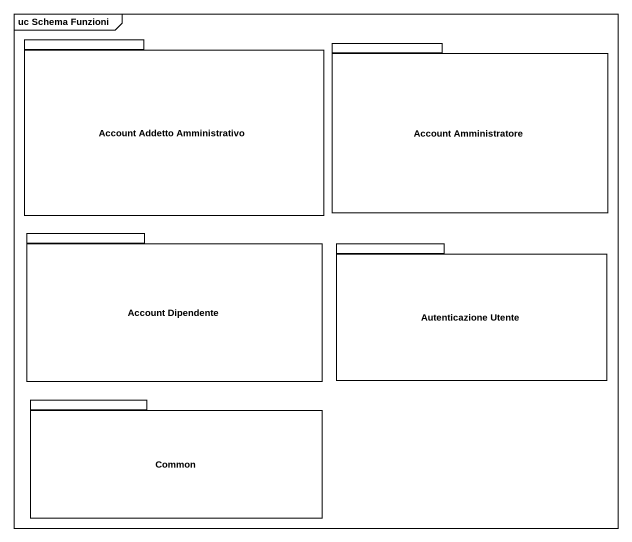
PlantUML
@startuml
mainframe uc Schema Funzioni
package "Account Addetto Amministrativo" as Account_Addetto {
}
package "Account Amministratore" as Account_Amministratore {
}
package "Account Dipendente" as Account_Dipendente {
}
package "Autenticazione Utente" as Autenticazione_Utente {
}
package Common {
}
@enduml
